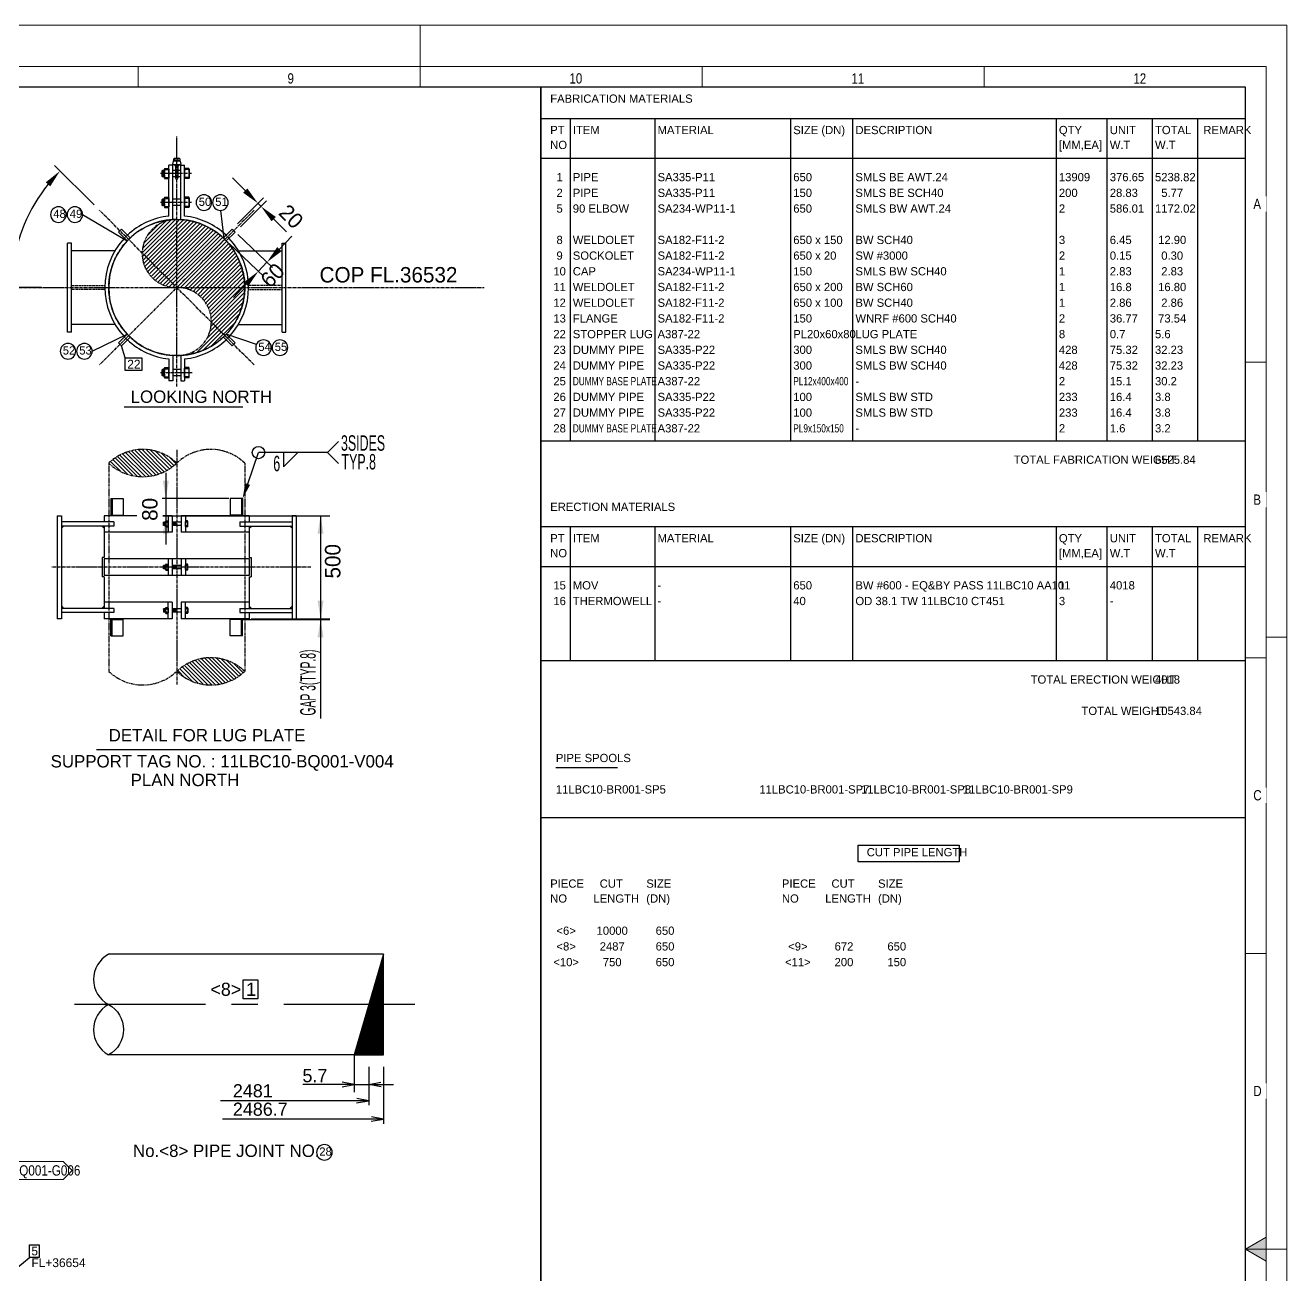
# Model space of a CAD drawing. Extents: x 0 to 846, y 0 to 594.
# Drawn here: x 534.9 to 841, y 290.8 to 594 of the extents above; entities that cross this region are included whole.
import ezdxf
from ezdxf.enums import TextEntityAlignment as Align

# ---------------------------------------------------------------- set-up
doc = ezdxf.new("R2010")
doc.units = 0
doc.header["$MEASUREMENT"] = 0
for name, pattern in [('CENTER', [50.8, 31.75, -6.35, 6.35, -6.35]), ('CENTER2', [1.125, 0.75, -0.125, 0.125, -0.125]), ('HIDDEN', [0.375, 0.25, -0.125]), ('PHANTOM2', [1.25, 0.625, -0.125, 0.125, -0.125, 0.125, -0.125])]:
    doc.linetypes.add(name, pattern=pattern)
doc.layers.get('0').update_dxf_attribs({"linetype": 'CONTINUOUS'})
for name, color, linetype in [('1. continuous', 3, 'CONTINUOUS'), ('2. Hidden', 2, 'HIDDEN'), ('3. phantom', 6, 'PHANTOM2'), ('5. text', 2, 'CONTINUOUS'), ('7. center', 1, 'CENTER2'), ('dimension', 7, 'CONTINUOUS'), ('GT_1', 7, 'CONTINUOUS'), ('Revision', 6, 'CONTINUOUS')]:
    doc.layers.add(name, color=color, linetype=linetype)
for name, color, linetype, lineweight in [('4', 4, 'CONTINUOUS', 9), ('G-ANNO-BRDR', 3, 'CONTINUOUS', 0), ('G-ANNO-TTLB', 7, 'CONTINUOUS', 0)]:
    doc.layers.add(name, color=color, linetype=linetype, lineweight=lineweight)
doc.styles.add('HTX1', font='O8116901', dxfattribs={"width": 1.02})
doc.styles.add('Style-Arial', font='arial.ttf')

# ---------------------------------------------------------------- blocks, each defined once
blk = doc.blocks.new('*U8')
at = {"layer": 'G-ANNO-TTLB', "color": 7, "lineweight": 13, "ltscale": 0.172512}
blk.add_line((0.01, 0), (0, 0), dxfattribs=at)
at = {"layer": 'G-ANNO-TTLB', "color": 7, "lineweight": 13, "ltscale": 0.172512, "extrusion": (0, 0, -1), "flags": 128}
blk.add_lwpolyline([(-0.005, 0.00289), (-0.01, 0), (-0.005, -0.00289), (-0.005, 0.00289)], dxfattribs=at)
at = {"layer": 'G-ANNO-TTLB', "color": 7, "lineweight": 13, "ltscale": 0.172512, "extrusion": (0, 0, -1)}
blk.add_solid([(-0.005, 0.00289), (-0.01, 0), (-0.005, -0.00289)], dxfattribs=at)
blk = doc.blocks.new('*U7')
at = {"layer": 'G-ANNO-TTLB', "color": 7, "lineweight": 13, "ltscale": 0.172512}
for p, q in [((-0.005, 0.287), (0, 0.287)), ((-0.005, 0.21525), (0, 0.21525)), ((0.005, 0.1485), (0, 0.1485)), ((-0.005, 0.1435), (0, 0.1435)), ((-0.005, 0.07175), (0, 0.07175)), ((-0.005, 0), (0, 0)), ((-0.005, -0.07175), (0, -0.07175)), ((-0.005, -0.1435), (0, -0.1435)), ((0, -0.1485), (0.005, -0.1485)), ((-0.005, -0.21525), (0, -0.21525)), ((-0.005, -0.287), (0, -0.287))]:
    blk.add_line(p, q, dxfattribs=at)
at = {"layer": 'G-ANNO-TTLB', "color": 7, "lineweight": 13, "ltscale": 0.172512, "extrusion": (0, 0, -1)}
blk.add_blockref('*U8', (-0.005, 0), dxfattribs=at)
at = {"layer": 'G-ANNO-TTLB', "color": 7, "lineweight": 13, "char_height": 0.0025, "attachment_point": 4, "line_spacing_factor": 0.6, "style": 'Style-Arial', "bg_fill": 3, "box_fill_scale": 1.25, "bg_fill_color": 7, "bg_fill_transparency": 0}
for s, insert in [('\\H1x;\\W0.8;A', (-0.00311, 0.25363)), ('\\H1x;\\W0.8;B', (-0.00312, 0.18188)), ('\\H1x;\\W0.8;C', (-0.00311, 0.11013)), ('\\H1x;\\W0.8;D', (-0.00311, 0.03838)), ('\\H1x;\\W0.8;E', (-0.00311, -0.03337)), ('\\H1x;\\W0.8;F', (-0.00312, -0.10512)), ('\\H1x;\\W0.8;G', (-0.00311, -0.17687)), ('\\H1x;\\W0.8;H', (-0.00311, -0.24862))]:
    blk.add_mtext(s, dxfattribs=dict(at, insert=insert))
blk = doc.blocks.new('*U11')
at = {"layer": 'G-ANNO-TTLB', "color": 7, "lineweight": 13, "ltscale": 0.172512}
for p, q in [((0.13683, 0.0025), (0.13683, -0.0025)), ((0.20524, 0.0025), (0.20524, -0.0025)), ((0.27366, 0.0025), (0.27366, -0.0025)), ((0.34208, 0.0025), (0.34208, -0.0025)), ((0.41049, 0.0025), (0.41049, -0.0025))]:
    blk.add_line(p, q, dxfattribs=at)
at = {"layer": 'G-ANNO-TTLB', "color": 7, "lineweight": 13, "extrusion": (0, 0, -1), "char_height": 0.0025, "attachment_point": 4, "text_direction": (1, 0, 0), "line_spacing_factor": 0.6, "style": 'Style-Arial', "bg_fill": 3, "box_fill_scale": 1.25, "bg_fill_color": 7, "bg_fill_transparency": 0}
for s, insert in [('\\H1x;\\W0.8;9', (0.17305, 0.00042)), ('\\H1x;\\W0.8;10', (0.24146, 0.00042)), ('\\H1x;\\W0.8;11', (0.30988, 0.00042)), ('\\H1x;\\W0.8;12', (0.37829, 0.00042))]:
    blk.add_mtext(s, dxfattribs=dict(at, insert=insert))
blk = doc.blocks.new('*U9')
at = {"layer": 'G-ANNO-TTLB', "color": 7, "lineweight": 13, "ltscale": 0.172512}
blk.add_blockref('*U11', (0, 0.00476), dxfattribs=at)
blk.add_line((0.20525, 0.00226), (0.20525, -0.00774), dxfattribs=at)
blk = doc.blocks.new('FERFWEFSFSFSDFDS')
at = {"layer": 'G-ANNO-BRDR', "color": 3, "lineweight": 13, "ltscale": 0.172512, "flags": 128}
blk.add_lwpolyline([(0, 594), (841, 594), (841, 0), (0, 0)], close=True, dxfattribs=at)
at = {"layer": 'G-ANNO-TTLB', "color": 7, "lineweight": 13, "ltscale": 0.172512, "flags": 128}
blk.add_lwpolyline([(841, 584), (841, 594), (831, 594)], dxfattribs=at)
for points in [[(15, 584), (836, 584), (836, 10), (15, 10)], [(831, 15), (20, 15), (20, 579), (831, 579)]]:
    blk.add_lwpolyline(points, close=True, dxfattribs=at)
at = {"layer": 'G-ANNO-TTLB', "color": 7, "lineweight": 13, "ltscale": 0.172512, "xscale": 999.9999989091542, "yscale": 999.9999989091542, "zscale": 999.9999989091542}
blk.add_blockref('*U7', (836, 297), dxfattribs=at)
at = {"layer": 'G-ANNO-TTLB', "color": 7, "lineweight": 13, "ltscale": 0.172512, "extrusion": (0, 0, -1), "xscale": 999.9999989091542, "yscale": 999.9999989091542, "zscale": 999.9999989091542, "rotation": 180}
blk.add_blockref('*U9', (-425.5, 586.26), dxfattribs=at)

msp = doc.modelspace()

# ---------------------------------------------------------------- linework, layer by layer
at = {"layer": 'GT_1', "flags": 128}
for points in [[(20, 15), (831, 15), (831, 15), (660, 15), (660, 579), (20, 579), (20, 15)], [(831, 15), (831, 579), (660, 579), (660, 15), (831, 15)]]:
    msp.add_lwpolyline(points, dxfattribs=at)

# ---------------------------------------------------------------- next in the draw order: block references
msp.add_blockref('FERFWEFSFSFSDFDS', (0, 0))

# ---------------------------------------------------------------- next in the draw order: hatches: boundary and pattern name
at = {"linetype": 'Continuous'}
h = msp.add_hatch(dxfattribs=at)
h.set_pattern_fill('ANSI31', color=256, scale=0.75)
h.set_pattern_definition([(45, (365.01838, 216.593), (-0.06629126, 0.06629126), [])])
h.paths.add_polyline_path([(621.83, 356.36), (618.29, 356.36), (614.76, 344.17), (621.83, 344.17)])
h.paths.add_polyline_path([(621.83, 368.55), (618.29, 356.36), (621.83, 356.36)])

# ---------------------------------------------------------------- next in the draw order: linework, layer by layer
at = {"color": 4}
for p, q in [((551.6, 550.42), (542.03, 559.99)), ((588.3, 553.86), (585.2, 556.96)), ((586.44, 545.82), (592.72, 552.09)), ((587.15, 545.11), (593.42, 551.39)), ((592.1, 550.06), (591.39, 550.77)), ((595.19, 546.97), (598.28, 543.87)), ((586.48, 543.2), (594.91, 535.19)), ((596.57, 539.65), (599.58, 542.82)), ((584.41, 541.02), (592.84, 533.01)), ((593.55, 536.48), (591.48, 534.3)), ((538.82, 530.35), (529.75, 530.35)), ((588.47, 531.13), (585.45, 527.96))]:
    msp.add_line(p, q, dxfattribs=at)
at = {"linetype": 'Continuous'}
for p, q in [((558.9, 501.42), (587.72, 501.42)), ((552.18, 418.21), (599.47, 418.21)), ((614.76, 344.17), (614.76, 335.09)), ((618.29, 341.22), (618.29, 331.92)), ((621.83, 341.22), (621.83, 327.45)), ((614.76, 336.93), (602.29, 336.93)), ((614.76, 336.93), (624.28, 336.93)), ((618.29, 333.02), (582.25, 333.02)), ((621.83, 328.55), (582.79, 328.55))]:
    msp.add_line(p, q, dxfattribs=at)
at = {"color": 3, "linetype": 'Continuous'}
for p, q in [((621.83, 368.55), (555.13, 368.55)), ((621.83, 368.55), (614.76, 344.17)), ((621.83, 344.17), (621.83, 368.55)), ((614.76, 344.17), (555.13, 344.17)), ((614.76, 344.17), (621.83, 344.17))]:
    msp.add_line(p, q, dxfattribs=at)
at = {"color": 1, "linetype": 'CENTER'}
msp.add_line((629.44, 356.36), (546.9, 356.36), dxfattribs=at)
at = {"color": 3, "linetype": 'Continuous', "flags": 128}
msp.add_lwpolyline([(555.13, 368.55, 0.596571), (555.13, 356.36, -0.596571), (555.13, 344.17, -1.676246)], format="xyb", dxfattribs=at)
at = {"color": 4}
msp.add_arc((571.68, 530.34), 40.05, 141.2621, 173.7339, dxfattribs=at)
at = {"color": 3, "linetype": 'Continuous'}
msp.add_arc((558.42, 350.26), 6.93, 118.3618, 241.6382, dxfattribs=at)
at = {"color": 4}
for points in [[(539.9, 555.89), (540.98, 554.92), (543.36, 558.66)], [(588.81, 554.38), (587.78, 553.35), (591.39, 550.77)], [(595.71, 547.48), (594.67, 546.45), (592.1, 550.06)], [(596.04, 540.16), (597.09, 539.15), (593.55, 536.48)], [(587.94, 531.63), (589, 530.63), (591.48, 534.3)]]:
    msp.add_solid(points, dxfattribs=at)
at = {"layer": '1. continuous'}
for p, q in [((570.8, 560.98), (570.67, 560.31)), ((570.73, 560.24), (572.62, 560.24)), ((570.91, 561.06), (572.44, 561.06)), ((570.96, 561.06), (570.96, 561.61)), ((572.39, 561.06), (570.96, 561.06)), ((571.14, 561.71), (572.21, 561.71)), ((571.19, 560.24), (571.19, 559.97)), ((571.32, 561.06), (571.32, 561.61)), ((571.38, 560.24), (571.38, 556.95)), ((571.96, 560.24), (571.96, 556.95)), ((572.03, 561.06), (572.03, 561.61)), ((572.15, 560.24), (572.15, 559.97)), ((572.39, 561.61), (572.39, 561.06)), ((572.54, 560.98), (572.67, 560.31)), ((568.15, 558.72), (568.19, 558.77)), ((568.15, 557.29), (568.15, 558.72)), ((568.15, 557.29), (568.19, 557.24)), ((568.66, 558.77), (568.19, 558.77)), ((568.19, 558.77), (568.19, 557.24)), ((568.66, 557.24), (568.19, 557.24)), ((568.31, 558.7), (568.31, 557.31)), ((568.42, 558.77), (568.42, 557.24)), ((568.54, 558.7), (568.54, 557.31)), ((568.66, 559.11), (568.66, 556.91)), ((568.71, 559.24), (569.72, 559.24)), ((568.71, 558.98), (569.72, 558.98)), ((569.77, 547.68), (569.77, 560.03)), ((570.7, 560.03), (569.77, 560.03)), ((569.77, 559.11), (569.77, 556.91)), ((570.7, 546.83), (570.7, 560.03)), ((571.38, 558.77), (570.7, 558.77)), ((571.38, 557.24), (570.7, 557.24)), ((571.19, 559.97), (571.28, 559.87)), ((571.38, 559.97), (571.19, 559.97)), ((571.38, 559.87), (571.28, 559.87)), ((571.67, 557.24), (571.67, 557.24)), ((572.15, 559.97), (571.96, 559.97)), ((572.07, 559.87), (571.96, 559.87)), ((572.65, 558.77), (571.96, 558.77)), ((572.65, 557.24), (571.96, 557.24)), ((572.15, 559.97), (572.07, 559.87)), ((572.65, 546.83), (572.65, 560.03)), ((572.65, 560.03), (573.58, 560.03)), ((573.58, 547.68), (573.58, 560.03)), ((573.58, 559.11), (573.58, 556.91)), ((574.64, 559.24), (573.63, 559.24)), ((574.64, 558.98), (573.63, 558.98)), ((574.69, 559.11), (574.69, 556.91)), ((568.71, 557.04), (569.72, 557.04)), ((568.71, 556.77), (569.72, 556.77)), ((574.64, 557.04), (573.63, 557.04)), ((574.64, 556.77), (573.63, 556.77)), ((568.15, 551.72), (568.19, 551.77)), ((568.15, 550.29), (568.15, 551.72)), ((568.66, 551.77), (568.19, 551.77)), ((568.19, 551.77), (568.19, 550.24)), ((568.31, 551.7), (568.31, 550.31)), ((568.42, 551.77), (568.42, 550.24)), ((568.54, 551.7), (568.54, 550.31)), ((568.66, 552.11), (568.66, 549.91)), ((568.71, 552.24), (569.72, 552.24)), ((568.71, 551.98), (569.72, 551.98)), ((569.77, 552.11), (569.77, 549.91)), ((572.65, 551.77), (570.7, 551.77)), ((573.58, 552.11), (573.58, 549.91)), ((574.64, 552.24), (573.63, 552.24)), ((574.64, 551.98), (573.63, 551.98)), ((574.69, 552.11), (574.69, 549.91)), ((568.15, 550.29), (568.19, 550.24)), ((568.66, 550.24), (568.19, 550.24)), ((568.71, 550.04), (569.72, 550.04)), ((568.71, 549.77), (569.72, 549.77)), ((572.65, 550.24), (570.7, 550.24)), ((574.64, 550.04), (573.63, 550.04)), ((574.64, 549.77), (573.63, 549.77)), ((557.52, 543.79), (558.23, 544.5)), ((557.52, 543.79), (559.65, 541.67)), ((558.23, 544.5), (560.35, 542.37)), ((560.35, 542.37), (559.65, 541.67)), ((585.12, 544.5), (583, 542.37)), ((583, 542.37), (583.7, 541.67)), ((585.82, 543.79), (583.7, 541.67)), ((585.82, 543.79), (585.12, 544.5)), ((546.1, 541.14), (545.17, 541.14)), ((545.17, 519.55), (545.17, 541.14)), ((546.1, 519.55), (546.1, 541.14)), ((556.7, 539.28), (546.1, 539.28)), ((586.65, 539.28), (597.25, 539.28)), ((597.25, 541.14), (598.17, 541.14)), ((597.25, 519.55), (597.25, 541.14)), ((598.17, 519.55), (598.17, 541.14)), ((556.7, 521.41), (546.1, 521.41)), ((586.65, 521.41), (597.25, 521.41)), ((546.1, 519.55), (545.17, 519.55)), ((557.52, 516.9), (559.65, 519.03)), ((558.23, 516.2), (560.35, 518.32)), ((560.35, 518.32), (559.65, 519.03)), ((585.12, 516.2), (583, 518.32)), ((585.82, 516.9), (583.7, 519.03)), ((597.25, 519.55), (598.17, 519.55)), ((557.52, 516.9), (558.23, 516.2)), ((585.82, 516.9), (585.12, 516.2)), ((569.77, 513.01), (569.77, 507.67)), ((570.7, 513.86), (570.7, 507.67)), ((572.65, 513.86), (572.65, 507.67)), ((573.58, 513.01), (573.58, 507.67)), ((568.15, 510.4), (568.19, 510.45)), ((568.15, 508.97), (568.15, 510.4)), ((568.15, 508.97), (568.19, 508.92)), ((568.66, 510.45), (568.19, 510.45)), ((568.19, 510.45), (568.19, 508.92)), ((568.66, 508.92), (568.19, 508.92)), ((568.31, 510.38), (568.31, 508.99)), ((568.42, 510.45), (568.42, 508.92)), ((568.54, 510.38), (568.54, 508.99)), ((568.66, 508.58), (568.66, 510.79)), ((568.71, 510.92), (569.72, 510.92)), ((568.71, 510.66), (569.72, 510.66)), ((568.71, 508.71), (569.72, 508.71)), ((568.71, 508.45), (569.72, 508.45)), ((569.77, 508.58), (569.77, 510.79)), ((572.65, 510.45), (570.7, 510.45)), ((572.65, 508.92), (570.7, 508.92)), ((573.58, 508.58), (573.58, 510.79)), ((574.64, 510.92), (573.63, 510.92)), ((574.64, 510.66), (573.63, 510.66)), ((574.64, 508.71), (573.63, 508.71)), ((574.64, 508.45), (573.63, 508.45)), ((574.69, 508.58), (574.69, 510.79)), ((570.7, 507.67), (569.77, 507.67)), ((572.65, 507.67), (573.58, 507.67)), ((555.7, 479.13), (555.7, 475.13)), ((555.7, 479.13), (558.7, 479.13)), ((556, 479.13), (556, 475.13)), ((558.7, 479.13), (558.7, 475.13)), ((584.65, 479.13), (584.65, 475.13)), ((587.65, 479.13), (584.65, 479.13)), ((587.35, 479.13), (587.35, 475.13)), ((587.65, 479.13), (587.65, 475.13)), ((542.67, 474.98), (543.67, 474.98)), ((542.67, 474.98), (542.67, 449.98)), ((543.67, 474.98), (543.67, 449.98)), ((554.08, 474.98), (554.08, 473.48)), ((562.01, 474.98), (554.08, 474.98)), ((555.7, 475.13), (558.7, 475.13)), ((570.57, 474.98), (568.26, 474.98)), ((569.57, 474.98), (569.57, 470.98)), ((570.57, 474.98), (570.57, 470.98)), ((589.27, 474.98), (572.77, 474.98)), ((572.77, 474.98), (572.77, 470.98)), ((573.77, 474.98), (573.77, 470.98)), ((587.65, 475.13), (584.65, 475.13)), ((589.27, 474.98), (589.27, 473.48)), ((600.67, 474.98), (599.67, 474.98)), ((599.67, 474.98), (599.67, 449.98)), ((600.67, 474.98), (600.67, 449.98)), ((556.41, 473.48), (543.67, 473.48)), ((556.41, 472.48), (543.67, 472.48)), ((543.67, 471.93), (544.22, 472.48)), ((554.08, 471.93), (553.53, 472.48)), ((554.08, 472.48), (554.08, 470.98)), ((556.41, 473.48), (556.41, 472.48)), ((568.42, 473.33), (568.47, 473.38)), ((568.42, 472.63), (568.42, 473.33)), ((568.42, 472.63), (568.47, 472.58)), ((568.97, 473.38), (568.47, 473.38)), ((568.47, 472.58), (568.47, 473.38)), ((568.97, 472.58), (568.47, 472.58)), ((568.6, 472.66), (568.6, 473.31)), ((568.72, 472.58), (568.72, 473.38)), ((568.85, 472.66), (568.85, 473.31)), ((568.97, 472.4), (568.97, 473.56)), ((569.03, 473.7), (569.52, 473.7)), ((569.03, 473.42), (569.52, 473.42)), ((569.03, 472.54), (569.52, 472.54)), ((569.03, 472.26), (569.52, 472.26)), ((569.57, 472.4), (569.57, 473.56)), ((572.77, 473.38), (570.57, 473.38)), ((572.77, 472.58), (570.57, 472.58)), ((570.67, 472.58), (570.67, 473.38)), ((570.8, 472.66), (570.8, 473.31)), ((570.92, 472.58), (570.92, 473.38)), ((571.05, 472.66), (571.05, 473.31)), ((571.17, 472.58), (571.17, 473.38)), ((571.3, 472.66), (571.3, 473.31)), ((571.42, 472.58), (571.42, 473.38)), ((571.55, 472.66), (571.55, 473.31)), ((573.77, 472.4), (573.77, 473.56)), ((574.32, 473.7), (573.83, 473.7)), ((574.32, 473.42), (573.83, 473.42)), ((574.32, 472.54), (573.83, 472.54)), ((574.32, 472.26), (573.83, 472.26)), ((574.37, 472.4), (574.37, 473.56)), ((586.94, 473.48), (599.67, 473.48)), ((586.94, 473.48), (586.94, 472.48)), ((586.94, 472.48), (599.67, 472.48)), ((589.27, 472.48), (589.27, 470.98)), ((589.27, 471.93), (589.82, 472.48)), ((599.67, 471.93), (599.12, 472.48)), ((570.57, 470.98), (554.08, 470.98)), ((554.08, 470.98), (554.08, 464.8)), ((589.27, 470.98), (572.77, 470.98)), ((589.27, 470.98), (589.27, 464.8)), ((554.08, 464.8), (553.59, 464.8)), ((553.59, 464.8), (553.59, 460.16)), ((554.09, 464.48), (554.08, 460.48)), ((568.76, 464.48), (554.09, 464.48)), ((568.43, 462.83), (568.48, 462.88)), ((568.43, 462.13), (568.43, 462.83)), ((568.98, 462.88), (568.48, 462.88)), ((568.48, 462.08), (568.48, 462.88)), ((568.6, 462.16), (568.6, 462.81)), ((568.73, 462.08), (568.73, 462.88)), ((571.67, 464.48), (568.76, 464.48)), ((568.85, 462.16), (568.85, 462.81)), ((568.98, 461.9), (568.98, 463.06)), ((569.03, 463.2), (569.52, 463.2)), ((569.03, 462.92), (569.52, 462.92)), ((569.58, 464.48), (569.58, 460.48)), ((569.58, 461.9), (569.58, 463.06)), ((570.58, 464.48), (570.58, 460.48)), ((572.78, 462.88), (570.58, 462.88)), ((570.68, 462.08), (570.68, 462.88)), ((570.8, 462.16), (570.8, 462.81)), ((570.93, 462.08), (570.93, 462.88)), ((571.05, 462.16), (571.05, 462.81)), ((571.18, 462.08), (571.18, 462.88)), ((571.3, 462.16), (571.3, 462.81)), ((571.43, 462.08), (571.43, 462.88)), ((571.55, 462.16), (571.55, 462.81)), ((589.27, 464.48), (571.67, 464.48)), ((572.78, 464.48), (572.78, 460.48)), ((573.78, 464.48), (573.78, 460.48)), ((573.78, 461.9), (573.78, 463.06)), ((574.32, 463.2), (573.83, 463.2)), ((574.32, 462.92), (573.83, 462.92)), ((574.38, 461.9), (574.38, 463.06)), ((589.27, 464.8), (589.76, 464.8)), ((589.27, 464.48), (589.27, 460.48)), ((589.76, 464.8), (589.76, 460.16)), ((554.08, 460.16), (553.59, 460.16)), ((568.76, 460.48), (554.08, 460.48)), ((554.08, 460.16), (554.08, 453.98)), ((568.43, 462.13), (568.48, 462.08)), ((568.98, 462.08), (568.48, 462.08)), ((571.67, 460.48), (568.76, 460.48)), ((569.03, 462.04), (569.52, 462.04)), ((569.03, 461.76), (569.52, 461.76)), ((572.78, 462.08), (570.58, 462.08)), ((584.06, 460.48), (571.67, 460.48)), ((574.32, 462.04), (573.83, 462.04)), ((574.32, 461.76), (573.83, 461.76)), ((589.27, 460.48), (584.06, 460.48)), ((589.26, 460.16), (589.76, 460.16)), ((589.27, 460.16), (589.27, 453.98)), ((600.67, 457.33), (600.67, 453.33)), ((543.67, 453.03), (544.22, 452.48)), ((554.08, 453.03), (553.53, 452.48)), ((554.08, 453.98), (554.08, 452.48)), ((568.76, 453.98), (554.08, 453.98)), ((570.57, 453.98), (568.76, 453.98)), ((569.57, 449.98), (569.57, 453.98)), ((570.57, 453.98), (570.57, 449.98)), ((572.77, 453.98), (572.77, 449.98)), ((584.06, 453.98), (572.77, 453.98)), ((573.77, 449.98), (573.77, 453.98)), ((589.27, 453.98), (584.06, 453.98)), ((589.27, 453.98), (589.27, 452.48)), ((589.27, 453.03), (589.82, 452.48)), ((599.67, 453.03), (599.12, 452.48)), ((543.67, 449.98), (542.67, 449.98)), ((556.41, 452.48), (543.67, 452.48)), ((556.41, 451.48), (543.67, 451.48)), ((554.08, 451.48), (554.08, 449.98)), ((568.76, 449.98), (554.08, 449.98)), ((556.41, 452.48), (556.41, 451.48)), ((568.42, 452.33), (568.47, 452.38)), ((568.42, 452.33), (568.42, 451.63)), ((568.42, 451.63), (568.47, 451.58)), ((568.97, 452.38), (568.47, 452.38)), ((568.47, 452.38), (568.47, 451.58)), ((568.97, 451.58), (568.47, 451.58)), ((568.6, 452.31), (568.6, 451.66)), ((568.72, 452.38), (568.72, 451.58)), ((570.57, 449.98), (568.76, 449.98)), ((568.85, 452.31), (568.85, 451.66)), ((568.97, 452.56), (568.97, 451.4)), ((569.03, 452.7), (569.52, 452.7)), ((569.03, 452.42), (569.52, 452.42)), ((569.03, 451.54), (569.52, 451.54)), ((569.03, 451.26), (569.52, 451.26)), ((569.57, 452.56), (569.57, 451.4)), ((572.77, 452.38), (570.57, 452.38)), ((572.77, 451.58), (570.57, 451.58)), ((570.67, 452.38), (570.67, 451.58)), ((570.8, 452.31), (570.8, 451.66)), ((570.92, 452.38), (570.92, 451.58)), ((571.05, 452.31), (571.05, 451.66)), ((571.17, 452.38), (571.17, 451.58)), ((571.3, 451.66), (571.3, 452.31)), ((571.42, 451.58), (571.42, 452.38)), ((571.55, 451.66), (571.55, 452.31)), ((584.06, 449.98), (572.77, 449.98)), ((573.77, 452.56), (573.77, 451.4)), ((574.32, 452.7), (573.83, 452.7)), ((574.32, 452.42), (573.83, 452.42)), ((574.32, 451.54), (573.83, 451.54)), ((574.32, 451.26), (573.83, 451.26)), ((574.37, 452.56), (574.37, 451.4)), ((589.27, 449.98), (584.06, 449.98)), ((586.94, 452.48), (599.67, 452.48)), ((586.94, 452.48), (586.94, 451.48)), ((586.94, 451.48), (599.67, 451.48)), ((589.27, 451.48), (589.27, 449.98)), ((599.67, 449.98), (600.67, 449.98)), ((555.7, 445.83), (555.7, 449.83)), ((555.7, 449.83), (558.7, 449.83)), ((556, 445.83), (556, 449.83)), ((558.7, 445.83), (558.7, 449.83)), ((587.65, 449.83), (584.65, 449.83)), ((584.65, 445.83), (584.65, 449.83)), ((587.35, 445.83), (587.35, 449.83)), ((587.65, 445.83), (587.65, 449.83)), ((555.7, 445.83), (558.7, 445.83)), ((587.65, 445.83), (584.65, 445.83))]:
    msp.add_line(p, q, dxfattribs=at)
for centre, radius, start, end in [((570.73, 560.3), 0.0604, 168.4328, 271.0525), ((570.91, 560.95), 0.109, 89.1208, 168.5926), ((571.14, 561.5), 0.207, 30, 150), ((571.67, 561.04), 0.671, 57.7958, 122.2042), ((572.21, 561.5), 0.207, 30, 150), ((572.44, 560.95), 0.109, 11.4074, 90.8792), ((572.62, 560.3), 0.0604, 268.9475, 11.5672), ((568.85, 559.11), 0.189, 136.3972, 223.6028), ((577.72, 558.01), 9.06, 173.8451, 186.1549), ((569.58, 559.11), 0.189, 316.3972, 43.6028), ((560.71, 558.01), 9.06, 353.8451, 6.1549), ((573.77, 559.11), 0.189, 136.3972, 223.6028), ((582.64, 558.01), 9.06, 173.8451, 186.1549), ((574.5, 559.11), 0.189, 316.3972, 43.6028), ((565.63, 558.01), 9.06, 353.8451, 6.1549), ((568.85, 556.91), 0.189, 136.3972, 223.6028), ((569.58, 556.91), 0.189, 316.3972, 43.6028), ((571.67, 556.95), 0.291, 180, 0), ((573.77, 556.91), 0.189, 136.3972, 223.6028), ((574.5, 556.91), 0.189, 316.3972, 43.6028), ((568.85, 552.11), 0.189, 136.3972, 223.6028), ((577.72, 551.01), 9.06, 173.8451, 186.1549), ((569.58, 552.11), 0.189, 316.3972, 43.6028), ((560.71, 551.01), 9.06, 353.8451, 6.1549), ((573.77, 552.11), 0.189, 136.3972, 223.6028), ((582.64, 551.01), 9.06, 173.8451, 186.1549), ((574.5, 552.11), 0.189, 316.3972, 43.6028), ((565.63, 551.01), 9.06, 353.8451, 6.1549), ((568.85, 549.91), 0.189, 136.3972, 223.6028), ((569.58, 549.91), 0.189, 316.3972, 43.6028), ((573.77, 549.91), 0.189, 136.3972, 223.6028), ((574.5, 549.91), 0.189, 316.3972, 43.6028), ((571.67, 530.35), 16.51, 93.3873, 266.6127), ((571.67, 530.35), 17.44, 96.2685, 133.3558), ((571.67, 530.35), 16.51, 273.3838, 86.6162), ((571.67, 530.35), 17.44, 46.6442, 83.7349), ((571.67, 530.35), 17.44, 136.6418, 223.3558), ((571.67, 530.35), 17.44, 316.6442, 43.3582), ((571.67, 530.35), 17.44, 226.6418, 263.7315), ((571.67, 530.35), 17.44, 276.2651, 313.3582), ((568.85, 510.79), 0.189, 136.3972, 223.6028), ((577.72, 509.69), 9.06, 173.8451, 186.1549), ((568.85, 508.58), 0.189, 136.3972, 223.6028), ((569.58, 510.79), 0.189, 316.3972, 43.6028), ((560.71, 509.69), 9.06, 353.8451, 6.1549), ((569.58, 508.58), 0.189, 316.3972, 43.6028), ((573.77, 510.79), 0.189, 136.3972, 223.6028), ((582.64, 509.69), 9.06, 173.8451, 186.1549), ((573.77, 508.58), 0.189, 136.3972, 223.6028), ((574.5, 510.79), 0.189, 316.3972, 43.6028), ((565.63, 509.69), 9.06, 353.8451, 6.1549), ((574.5, 508.58), 0.189, 316.3972, 43.6028), ((569.18, 473.56), 0.204, 136.3972, 223.6028), ((570.7, 472.98), 1.73, 165.3472, 194.6528), ((569.18, 472.4), 0.204, 136.3972, 223.6028), ((569.37, 473.56), 0.204, 316.3972, 43.6028), ((567.84, 472.98), 1.73, 345.3472, 14.6528), ((569.37, 472.4), 0.204, 316.3972, 43.6028), ((573.98, 473.56), 0.204, 136.3972, 223.6028), ((575.5, 472.98), 1.73, 165.3472, 194.6528), ((573.98, 472.4), 0.204, 136.3972, 223.6028), ((574.17, 473.56), 0.204, 316.3972, 43.6028), ((572.64, 472.98), 1.73, 345.3472, 14.6528), ((574.17, 472.4), 0.204, 316.3972, 43.6028), ((569.18, 463.06), 0.204, 136.3972, 223.6028), ((570.71, 462.48), 1.73, 165.3472, 194.6528), ((569.37, 463.06), 0.204, 316.3972, 43.6028), ((567.85, 462.48), 1.73, 345.3472, 14.6528), ((573.98, 463.06), 0.204, 136.3972, 223.6028), ((575.51, 462.48), 1.73, 165.3472, 194.6528), ((574.17, 463.06), 0.204, 316.3972, 43.6028), ((572.65, 462.48), 1.73, 345.3472, 14.6528), ((569.18, 461.9), 0.204, 136.3972, 223.6028), ((569.37, 461.9), 0.204, 316.3972, 43.6028), ((573.98, 461.9), 0.204, 136.3972, 223.6028), ((574.17, 461.9), 0.204, 316.3972, 43.6028), ((569.18, 452.56), 0.204, 136.3972, 223.6028), ((570.7, 451.98), 1.73, 165.3472, 194.6528), ((569.18, 451.4), 0.204, 136.3972, 223.6028), ((569.37, 452.56), 0.204, 316.3972, 43.6028), ((567.84, 451.98), 1.73, 345.3472, 14.6528), ((569.37, 451.4), 0.204, 316.3972, 43.6028), ((573.98, 452.56), 0.204, 136.3972, 223.6028), ((575.5, 451.98), 1.73, 165.3472, 194.6528), ((573.98, 451.4), 0.204, 136.3972, 223.6028), ((574.17, 452.56), 0.204, 316.3972, 43.6028), ((572.64, 451.98), 1.73, 345.3472, 14.6528), ((574.17, 451.4), 0.204, 316.3972, 43.6028)]:
    msp.add_arc(centre, radius, start, end, dxfattribs=at)
at = {"layer": '2. Hidden'}
for p, q in [((571.96, 558.77), (571.38, 558.77)), ((571.96, 557.24), (571.38, 557.24)), ((558.99, 542.31), (559.7, 543.02)), ((584.36, 542.31), (583.65, 543.02)), ((546.1, 530.81), (554.24, 530.81)), ((554.24, 529.88), (546.1, 529.88)), ((597.25, 530.81), (589.11, 530.81)), ((589.11, 529.88), (597.25, 529.88)), ((558.99, 518.38), (559.7, 517.67)), ((584.36, 518.38), (583.65, 517.67))]:
    msp.add_line(p, q, dxfattribs=at)
msp.add_arc((571.67, 556.95), 0.291, 0, 180, dxfattribs=at)
at = {"layer": '3. phantom', "linetype": 'Continuous'}
for p, q in [((563.28, 538.74), (571.4, 546.86)), ((563.32, 537.8), (571.67, 546.15)), ((563.37, 539.82), (570.32, 546.77)), ((563.45, 536.94), (571.67, 545.16)), ((563.67, 541.1), (569.04, 546.47)), ((564.49, 542.91), (567.23, 545.65)), ((571.67, 546.15), (572.37, 546.85)), ((571.67, 545.16), (573.29, 546.78)), ((571.67, 544.18), (574.17, 546.68)), ((571.67, 543.19), (575.01, 546.53)), ((571.67, 542.21), (575.81, 546.35)), ((571.67, 541.22), (576.58, 546.13)), ((571.67, 540.24), (577.32, 545.88)), ((571.67, 539.26), (578.03, 545.61)), ((571.67, 538.27), (578.71, 545.31)), ((571.67, 537.29), (579.37, 544.98)), ((563.65, 536.16), (571.67, 544.18)), ((563.91, 535.43), (571.67, 543.19)), ((564.23, 534.76), (571.67, 542.21)), ((571.67, 536.3), (580.01, 544.63)), ((571.67, 535.32), (580.62, 544.26)), ((571.67, 534.33), (581.21, 543.86)), ((571.67, 533.35), (581.77, 543.44)), ((571.67, 532.36), (582.32, 543.01)), ((571.67, 531.38), (582.84, 542.55)), ((571.67, 530.39), (583.35, 542.06)), ((564.59, 534.14), (571.67, 541.22)), ((565, 533.56), (571.67, 540.24)), ((565.45, 533.03), (571.67, 539.26)), ((572.61, 530.35), (583.83, 541.56)), ((573.6, 530.35), (584.29, 541.04)), ((574.58, 530.35), (584.73, 540.5)), ((575.57, 530.35), (585.15, 539.93)), ((576.55, 530.35), (585.55, 539.34)), ((577.54, 530.35), (585.93, 538.73)), ((565.94, 532.53), (571.67, 538.27)), ((566.47, 532.08), (571.67, 537.29)), ((567.05, 531.67), (571.67, 536.3)), ((578.52, 530.35), (586.28, 538.1)), ((579.51, 530.35), (586.61, 537.44)), ((580.49, 530.35), (586.91, 536.76)), ((581.48, 530.35), (587.19, 536.06)), ((567.67, 531.31), (571.67, 535.32)), ((568.34, 530.99), (571.67, 534.33)), ((569.06, 530.73), (571.67, 533.35)), ((582.46, 530.35), (587.44, 535.32)), ((583.45, 530.35), (587.66, 534.55)), ((584.43, 530.35), (587.84, 533.76)), ((585.42, 530.35), (587.99, 532.92)), ((569.84, 530.52), (571.67, 532.36)), ((570.69, 530.39), (571.67, 531.38)), ((571.63, 530.35), (571.67, 530.39)), ((572.58, 530.31), (572.61, 530.35)), ((573.44, 530.19), (573.6, 530.35)), ((574.23, 529.99), (574.58, 530.35)), ((574.95, 529.73), (575.57, 530.35)), ((575.62, 529.42), (576.55, 530.35)), ((576.25, 529.05), (577.54, 530.35)), ((576.83, 528.65), (578.52, 530.35)), ((577.36, 528.2), (579.51, 530.35)), ((577.86, 527.71), (580.49, 530.35)), ((578.31, 527.18), (581.48, 530.35)), ((578.72, 526.61), (582.46, 530.35)), ((579.09, 525.99), (583.45, 530.35)), ((579.41, 525.32), (584.43, 530.35)), ((579.68, 524.6), (585.42, 530.35)), ((579.88, 523.83), (586.4, 530.35)), ((580.02, 522.98), (587.39, 530.35)), ((580.07, 522.04), (588.18, 530.16)), ((586.4, 530.35), (588.1, 532.05)), ((587.39, 530.35), (588.17, 531.13)), ((578.98, 518), (587.8, 526.82)), ((579.72, 519.72), (588.02, 528.02)), ((579.99, 520.98), (588.14, 529.13)), ((576.53, 514.57), (587.45, 525.49)), ((578.08, 515.13), (586.89, 523.94)), ((580.06, 516.13), (585.89, 521.96)), ((575.2, 514.22), (575.9, 514.92)), ((571.86, 513.84), (571.86, 513.84)), ((572.89, 513.88), (572.92, 513.91)), ((574, 514), (574.18, 514.18)), ((558.55, 490.02), (564.1, 484.47)), ((559.23, 490.3), (564.98, 484.55)), ((559.95, 490.54), (565.8, 484.69)), ((560.7, 490.74), (566.57, 484.87)), ((561.5, 490.9), (567.3, 485.1)), ((562.35, 491.01), (568, 485.36)), ((563.26, 491.06), (568.66, 485.66)), ((564.25, 491.03), (569.29, 485.99)), ((565.33, 490.9), (569.88, 486.35)), ((566.55, 490.64), (570.45, 486.74)), ((568, 490.14), (570.99, 487.15)), ((555.62, 488.17), (558.07, 485.71)), ((556.15, 488.59), (559.7, 485.05)), ((556.7, 489), (561, 484.7)), ((557.29, 489.37), (562.14, 484.52)), ((557.9, 489.71), (563.16, 484.45)), ((570.06, 489.05), (571.51, 487.6)), ((572.41, 437.86), (575.52, 434.75)), ((572.96, 438.27), (576.94, 434.29)), ((573.53, 438.66), (578.14, 434.04)), ((574.13, 439.01), (579.21, 433.93)), ((574.76, 439.34), (580.19, 433.91)), ((575.43, 439.63), (581.09, 433.96)), ((576.12, 439.89), (581.94, 434.08)), ((576.86, 440.11), (582.73, 434.24)), ((577.64, 440.29), (583.48, 434.45)), ((578.47, 440.42), (584.19, 434.69)), ((579.35, 440.5), (584.87, 434.98)), ((580.3, 440.51), (585.51, 435.29)), ((581.33, 440.43), (586.12, 435.64)), ((582.48, 440.24), (586.71, 436.01)), ((583.81, 439.86), (587.26, 436.42)), ((585.49, 439.14), (587.79, 436.85)), ((571.9, 437.42), (573.59, 435.73))]:
    msp.add_line(p, q, dxfattribs=at)
at = {"layer": '3. phantom'}
for p, q in [((555.16, 487.75), (555.16, 437.21)), ((588.18, 487.75), (588.18, 437.21))]:
    msp.add_line(p, q, dxfattribs=at)
msp.add_circle((571.67, 530.35), 16.51, dxfattribs=at)
for centre, radius, start, end in [((571.54, 538.6), 8.26, 89.0523, 270.9477), ((571.81, 522.09), 8.26, 269.0523, 90.9477), ((563.42, 479.09), 11.97, 46.3972, 133.6028), ((579.93, 479.09), 11.97, 46.3972, 133.6028), ((563.42, 496.42), 11.97, 226.3972, 313.6028), ((579.93, 428.54), 11.97, 46.3972, 133.6028), ((563.42, 445.88), 11.97, 226.3972, 313.6028), ((579.93, 445.88), 11.97, 226.3972, 313.6028)]:
    msp.add_arc(centre, radius, start, end, dxfattribs=at)
at = {"layer": '4', "color": 4, "linetype": 'Continuous'}
msp.add_lwpolyline([(519.09, 313.93), (544.1, 313.93), (546.27, 316.1), (544.1, 318.27), (519.09, 318.27), (516.92, 316.1)], close=True, dxfattribs=at)
at = {"layer": '5. text'}
msp.add_lwpolyline([(588.88, 482.68), (591.51, 490.31)], dxfattribs=at)
msp.add_solid([(589.47, 482.47), (587.65, 479.13), (588.29, 482.88)], dxfattribs=at)
at = {"layer": '7. center'}
for p, q in [((571.67, 506.34), (571.67, 567.07)), ((575.27, 558.01), (567.74, 558.01)), ((575.27, 551.01), (567.74, 551.01)), ((590.42, 511.6), (552.93, 549.09)), ((590.42, 549.09), (552.93, 511.6)), ((526.69, 530.35), (646.29, 530.35)), ((575.38, 509.69), (567.56, 509.69)), ((571.67, 490.94), (571.67, 434.02)), ((604.23, 462.48), (541.33, 462.48))]:
    msp.add_line(p, q, dxfattribs=at)
at = {"layer": 'dimension', "color": 2}
for p, q in [((608.24, 490.31), (610.89, 492.96)), ((608.24, 490.31), (591.51, 490.31)), ((597.6, 490.31), (597.6, 486.87)), ((601.04, 490.31), (597.6, 486.87)), ((608.24, 490.31), (610.89, 487.66))]:
    msp.add_line(p, q, dxfattribs=at)
msp.add_circle((591.51, 490.31), 1.5, dxfattribs=at)
at = {"layer": 'GT_1'}
for p, q in [((548.84, 548.04), (559.65, 541.67)), ((582.26, 549.06), (583.12, 542.25)), ((551.16, 514.89), (559.65, 519.03)), ((590.99, 516.53), (583.7, 519.03)), ((559.17, 513.28), (558.23, 516.2))]:
    msp.add_line(p, q, dxfattribs=at)
at = {"layer": 'GT_1', "flags": 128}
for points in [[(660, 571.38), (831, 571.38)], [(667.09, 571.38), (667.09, 493.17)], [(687.66, 571.38), (687.66, 493.17)], [(720.57, 571.38), (720.57, 493.17)], [(735.66, 571.38), (735.66, 493.17)], [(785.03, 571.38), (785.03, 493.17)], [(797.37, 571.38), (797.37, 493.17)], [(808.34, 571.38), (808.34, 493.17)], [(819.31, 571.38), (819.31, 493.17)], [(660, 561.74), (831, 561.74)], [(559.17, 513.28), (563.17, 513.28), (563.17, 510.18), (559.17, 510.18), (559.17, 513.28)], [(660, 493.17), (831, 493.17)], [(660, 472.33), (831, 472.33)], [(667.09, 472.33), (667.09, 439.84)], [(687.66, 472.33), (687.66, 439.84)], [(720.57, 472.33), (720.57, 439.84)], [(735.66, 472.33), (735.66, 439.84)], [(785.03, 472.33), (785.03, 439.84)], [(797.37, 472.33), (797.37, 439.84)], [(808.34, 472.33), (808.34, 439.84)], [(819.31, 472.33), (819.31, 439.84)], [(660, 462.69), (831, 462.69)], [(660, 439.84), (831, 439.84)], [(678.62, 413.83), (663.66, 413.83)], [(660, 401.74), (831, 401.74)], [(737.03, 395.02), (761.54, 395.02), (761.54, 390.98), (737.03, 390.98), (737.03, 395.02)], [(587.78, 362.37), (591.38, 362.37), (591.38, 357.72), (587.78, 357.72), (587.78, 362.37)], [(611.77, 336.43), (614.76, 336.93), (611.84, 337.51)], [(621.29, 336.43), (618.29, 336.93), (621.22, 337.51)], [(615.3, 332.52), (618.29, 333.02), (615.37, 333.6)], [(618.83, 328.05), (621.83, 328.55), (618.9, 329.13)], [(535.91, 298.09), (538.31, 298.09), (538.31, 294.99), (535.91, 294.99), (535.91, 298.09)], [(532.11, 291.79), (535.91, 294.99)]]:
    msp.add_lwpolyline(points, dxfattribs=at)
for points in [[(576.38, 550.96, 1), (580.16, 550.96, 1), (576.38, 550.96)], [(580.37, 550.96, 1), (584.15, 550.96, 1), (580.37, 550.96)], [(541.07, 548.04, 1), (544.86, 548.04, 1), (541.07, 548.04)], [(545.06, 548.04, 1), (548.84, 548.04, 1), (545.06, 548.04)], [(590.83, 515.76, 1), (594.61, 515.76, 1), (590.83, 515.76)], [(594.82, 515.76, 1), (598.6, 515.76, 1), (594.82, 515.76)], [(543.39, 514.89, 1), (547.17, 514.89, 1), (543.39, 514.89)], [(547.38, 514.89, 1), (551.16, 514.89, 1), (547.38, 514.89)], [(605.61, 320.49, 1), (609.39, 320.49, 1), (605.61, 320.49)]]:
    msp.add_lwpolyline(points, format="xyb", dxfattribs=at)
at = {"layer": 'Revision', "color": 4}
for p, q in [((569.02, 485.36), (569.02, 468)), ((584.3, 479.13), (568.14, 479.13)), ((568.26, 474.98), (608.82, 474.98)), ((606.57, 474.98), (606.57, 425.75)), ((589.75, 449.98), (608.82, 449.98)), ((587.65, 449.83), (608.82, 449.83))]:
    msp.add_line(p, q, dxfattribs=at)
for points in [[(568.29, 483.51), (569.75, 483.51), (569.02, 479.13)], [(569.75, 470.61), (568.29, 470.61), (569.02, 474.98)], [(605.84, 470.61), (607.3, 470.61), (606.57, 474.98)], [(605.84, 454.36), (607.3, 454.36), (606.57, 449.98)], [(605.84, 445.46), (607.3, 445.46), (606.57, 449.83)]]:
    msp.add_solid(points, dxfattribs=at)

# ---------------------------------------------------------------- next in the draw order: texts
at = {"linetype": 'Continuous', "style": 'HTX1', "width": 0.85}
msp.add_text('11LBC10-BQ001-G006', height=2.5, dxfattribs=at).set_placement((518.76, 314.86))
at = {"color": 2, "char_height": 3.75, "attachment_point": 5}
for s, insert, rotation in [('20', (599.42, 547.57), 315), ('60', (594.92, 533.3), 46.467)]:
    msp.add_mtext(s, dxfattribs=dict(at, insert=insert, rotation=rotation))
at = {"color": 2, "insert": (623.05, 533.42), "char_height": 3.75, "attachment_point": 5}
msp.add_mtext('COP FL.36532', dxfattribs=at)
at = {"layer": 'dimension', "color": 4, "width": 0.6}
for s, p in [('3SIDES', (611.52, 490.75)), ('TYP.8', (611.65, 486.2))]:
    msp.add_text(s, height=3.75, dxfattribs=at).set_placement(p)
msp.add_text('6', height=3.75, dxfattribs=at).set_placement((595.93, 485.77), align=Align.CENTER)
at = {"layer": 'dimension', "color": 2, "width": 0.5}
msp.add_text('GAP 3(TYP.8)', height=3.75, rotation=90, dxfattribs=at).set_placement((605.37, 426.48))
at = {"layer": 'GT_1', "style": 'HTX1'}
for s, height, width, p in [('FABRICATION MATERIALS', 2, 1.02, (662.29, 575.19)), ('PT', 2, 1.02, (662.29, 567.57)), ('ITEM', 2, 1.02, (667.77, 567.57)), ('MATERIAL', 2, 1.02, (688.34, 567.57)), ('SIZE (DN)', 2, 1.02, (721.26, 567.57)), ('DESCRIPTION', 2, 1.02, (736.34, 567.57)), ('QTY', 2, 1.02, (785.71, 567.57)), ('UNIT', 2, 1.02, (798.06, 567.57)), ('TOTAL', 2, 1.02, (809.03, 567.57)), (' REMARK', 2, 1.02, (820, 567.57)), ('NO', 2, 1.02, (662.29, 563.95)), ('[MM,EA]', 2, 1.02, (785.71, 563.95)), ('W.T', 2, 1.02, (798.06, 563.95)), ('W.T', 2, 1.02, (809.03, 563.95)), ('  1', 2, 1.02, (662.29, 556.14)), ('PIPE', 2, 1.02, (667.77, 556.14)), ('SA335-P11', 2, 1.02, (688.34, 556.14)), ('650', 2, 1.02, (721.26, 556.14)), ('SMLS BE AWT.24', 2, 1.02, (736.34, 556.14)), ('13909', 2, 1.02, (785.71, 556.14)), ('376.65', 2, 1.02, (798.06, 556.14)), ('5238.82', 2, 1.02, (809.03, 556.14)), ('  2', 2, 1.02, (662.29, 552.33)), ('PIPE', 2, 1.02, (667.77, 552.33)), ('SA335-P11', 2, 1.02, (688.34, 552.33)), ('150', 2, 1.02, (721.26, 552.33)), ('SMLS BE SCH40', 2, 1.02, (736.34, 552.33)), ('200', 2, 1.02, (785.71, 552.33)), ('28.83', 2, 1.02, (798.06, 552.33)), ('  5.77', 2, 1.02, (809.03, 552.33)), ('50', 2, 1.02, (577.01, 550.16)), ('51', 2, 1.02, (581, 550.16)), ('48', 2, 1.02, (541.71, 547.24)), ('49', 2, 1.02, (545.7, 547.24)), ('  5', 2, 1.02, (662.29, 548.52)), ('90 ELBOW', 2, 1.02, (667.77, 548.52)), ('SA234-WP11-1', 2, 1.02, (688.34, 548.52)), ('650', 2, 1.02, (721.26, 548.52)), ('SMLS BW AWT.24', 2, 1.02, (736.34, 548.52)), ('2', 2, 1.02, (785.71, 548.52)), ('586.01', 2, 1.02, (798.06, 548.52)), ('1172.02', 2, 1.02, (809.03, 548.52)), ('  8', 2, 1.02, (662.29, 540.9)), ('WELDOLET', 2, 1.02, (667.77, 540.9)), ('SA182-F11-2', 2, 1.02, (688.34, 540.9)), ('650 x 150', 2, 1.02, (721.26, 540.9)), ('BW SCH40', 2, 1.02, (736.34, 540.9)), ('3', 2, 1.02, (785.71, 540.9)), ('6.45', 2, 1.02, (798.06, 540.9)), (' 12.90', 2, 1.02, (809.03, 540.9)), ('  9', 2, 1.02, (662.29, 537.1)), ('SOCKOLET', 2, 1.02, (667.77, 537.1)), ('SA182-F11-2', 2, 1.02, (688.34, 537.1)), ('650 x 20', 2, 1.02, (721.26, 537.1)), ('SW #3000', 2, 1.02, (736.34, 537.1)), ('2', 2, 1.02, (785.71, 537.1)), ('0.15', 2, 1.02, (798.06, 537.1)), ('  0.30', 2, 1.02, (809.03, 537.1)), (' 10', 2, 1.02, (662.29, 533.29)), ('CAP', 2, 1.02, (667.77, 533.29)), ('SA234-WP11-1', 2, 1.02, (688.34, 533.29)), ('150', 2, 1.02, (721.26, 533.29)), ('SMLS BW SCH40', 2, 1.02, (736.34, 533.29)), ('1', 2, 1.02, (785.71, 533.29)), ('2.83', 2, 1.02, (798.06, 533.29)), ('  2.83', 2, 1.02, (809.03, 533.29)), (' 11', 2, 1.02, (662.29, 529.48)), ('WELDOLET', 2, 1.02, (667.77, 529.48)), ('SA182-F11-2', 2, 1.02, (688.34, 529.48)), ('650 x 200', 2, 1.02, (721.26, 529.48)), ('BW SCH60', 2, 1.02, (736.34, 529.48)), ('1', 2, 1.02, (785.71, 529.48)), ('16.8', 2, 1.02, (798.06, 529.48)), (' 16.80', 2, 1.02, (809.03, 529.48)), (' 12', 2, 1.02, (662.29, 525.67)), ('WELDOLET', 2, 1.02, (667.77, 525.67)), ('SA182-F11-2', 2, 1.02, (688.34, 525.67)), ('650 x 100', 2, 1.02, (721.26, 525.67)), ('BW SCH40', 2, 1.02, (736.34, 525.67)), ('1', 2, 1.02, (785.71, 525.67)), ('2.86', 2, 1.02, (798.06, 525.67)), ('  2.86', 2, 1.02, (809.03, 525.67)), (' 13', 2, 1.02, (662.29, 521.86)), ('FLANGE', 2, 1.02, (667.77, 521.86)), ('SA182-F11-2', 2, 1.02, (688.34, 521.86)), ('150', 2, 1.02, (721.26, 521.86)), ('WNRF #600 SCH40', 2, 1.02, (736.34, 521.86)), ('2', 2, 1.02, (785.71, 521.86)), ('36.77', 2, 1.02, (798.06, 521.86)), (' 73.54', 2, 1.02, (809.03, 521.86)), (' 22', 2, 1.02, (662.29, 518.05)), ('STOPPER LUG', 2, 1.02, (667.77, 518.05)), ('A387-22', 2, 1.02, (688.34, 518.05)), ('PL20x60x80', 2, 1.02, (721.26, 518.05)), ('LUG PLATE', 2, 1.02, (736.34, 518.05)), ('8', 2, 1.02, (785.71, 518.05)), ('0.7', 2, 1.02, (798.06, 518.05)), ('5.6', 2, 1.02, (809.03, 518.05)), ('52', 2, 1.02, (544.02, 514.09)), ('53', 2, 1.02, (548.01, 514.09)), ('54', 2, 1.02, (591.46, 514.96)), ('55', 2, 1.02, (595.45, 514.96)), (' 23', 2, 1.02, (662.29, 514.24)), ('DUMMY PIPE', 2, 1.02, (667.77, 514.24)), ('SA335-P22', 2, 1.02, (688.34, 514.24)), ('300', 2, 1.02, (721.26, 514.24)), ('SMLS BW SCH40', 2, 1.02, (736.34, 514.24)), ('428', 2, 1.02, (785.71, 514.24)), ('75.32', 2, 1.02, (798.06, 514.24)), ('32.23', 2, 1.02, (809.03, 514.24)), ('22', 2.125, 1.02, (559.67, 510.68)), (' 24', 2, 1.02, (662.29, 510.43)), ('DUMMY PIPE', 2, 1.02, (667.77, 510.43)), ('SA335-P22', 2, 1.02, (688.34, 510.43)), ('300', 2, 1.02, (721.26, 510.43)), ('SMLS BW SCH40', 2, 1.02, (736.34, 510.43)), ('428', 2, 1.02, (785.71, 510.43)), ('75.32', 2, 1.02, (798.06, 510.43)), ('32.23', 2, 1.02, (809.03, 510.43)), (' 25', 2, 1.02, (662.29, 506.62)), ('DUMMY BASE PLATE', 2, 0.75, (667.77, 506.62)), ('A387-22', 2, 1.02, (688.34, 506.62)), ('PL12x400x400', 2, 0.75, (721.26, 506.62)), ('2', 2, 1.02, (785.71, 506.62)), ('15.1', 2, 1.02, (798.06, 506.62)), ('30.2', 2, 1.02, (809.03, 506.62)), ('-', 2, 1.02, (736.34, 506.62)), (' 26', 2, 1.02, (662.29, 502.81)), ('DUMMY PIPE', 2, 1.02, (667.77, 502.81)), ('SA335-P22', 2, 1.02, (688.34, 502.81)), ('100', 2, 1.02, (721.26, 502.81)), ('SMLS BW STD', 2, 1.02, (736.34, 502.81)), ('233', 2, 1.02, (785.71, 502.81)), ('16.4', 2, 1.02, (798.06, 502.81)), ('3.8', 2, 1.02, (809.03, 502.81)), (' 27', 2, 1.02, (662.29, 499)), ('DUMMY PIPE', 2, 1.02, (667.77, 499)), ('SA335-P22', 2, 1.02, (688.34, 499)), ('100', 2, 1.02, (721.26, 499)), ('SMLS BW STD', 2, 1.02, (736.34, 499)), ('233', 2, 1.02, (785.71, 499)), ('16.4', 2, 1.02, (798.06, 499)), ('3.8', 2, 1.02, (809.03, 499)), (' 28', 2, 1.02, (662.29, 495.19)), ('DUMMY BASE PLATE', 2, 0.75, (667.77, 495.19)), ('A387-22', 2, 1.02, (688.34, 495.19)), ('PL9x150x150', 2, 0.75, (721.26, 495.19)), ('-', 2, 1.02, (736.34, 495.19)), ('2', 2, 1.02, (785.71, 495.19)), ('1.6', 2, 1.02, (798.06, 495.19)), ('3.2', 2, 1.02, (809.03, 495.19)), ('TOTAL FABRICATION WEIGHT', 2, 1.02, (774.74, 487.57)), ('6525.84', 2, 1.02, (809.03, 487.57)), ('ERECTION MATERIALS', 2, 1.02, (662.29, 476.14)), ('PT', 2, 1.02, (662.29, 468.52)), ('ITEM', 2, 1.02, (667.77, 468.52)), ('MATERIAL', 2, 1.02, (688.34, 468.52)), ('SIZE (DN)', 2, 1.02, (721.26, 468.52)), ('DESCRIPTION', 2, 1.02, (736.34, 468.52)), ('QTY', 2, 1.02, (785.71, 468.52)), ('UNIT', 2, 1.02, (798.06, 468.52)), ('TOTAL', 2, 1.02, (809.03, 468.52)), (' REMARK', 2, 1.02, (820, 468.52)), ('NO', 2, 1.02, (662.29, 464.9)), ('[MM,EA]', 2, 1.02, (785.71, 464.9)), ('W.T', 2, 1.02, (798.06, 464.9)), ('W.T', 2, 1.02, (809.03, 464.9)), (' 15', 2, 1.02, (662.29, 457.09)), ('MOV', 2, 1.02, (667.77, 457.09)), ('-', 2, 1.02, (688.34, 457.09)), ('650', 2, 1.02, (721.26, 457.09)), ('BW #600 - EQ&BY PASS 11LBC10 AA101', 2, 1.02, (736.34, 457.09)), ('1', 2, 1.02, (785.71, 457.09)), ('4018', 2, 1.02, (798.06, 457.09)), (' 16', 2, 1.02, (662.29, 453.28)), ('THERMOWELL', 2, 1.02, (667.77, 453.28)), ('-', 2, 1.02, (688.34, 453.28)), ('40', 2, 1.02, (721.26, 453.28)), ('OD 38.1 TW 11LBC10 CT451', 2, 1.02, (736.34, 453.28)), ('3', 2, 1.02, (785.71, 453.28)), ('-', 2, 1.02, (798.06, 453.28)), ('TOTAL ERECTION WEIGHT', 2, 1.02, (778.86, 434.23)), ('4018', 2, 1.02, (809.03, 434.23)), ('TOTAL WEIGHT', 2, 1.02, (791.2, 426.62)), ('10543.84', 2, 1.02, (809.03, 426.62)), ('PIPE SPOOLS', 2, 1.02, (663.66, 415.19)), ('11LBC10-BR001-SP5', 2, 1.02, (663.66, 407.57)), ('11LBC10-BR001-SP7', 2, 1.02, (713.03, 407.57)), ('11LBC10-BR001-SP8', 2, 1.02, (737.71, 407.57)), ('11LBC10-BR001-SP9', 2, 1.02, (762.4, 407.57)), ('CUT PIPE LENGTH', 2, 1.02, (739.09, 392.33)), ('PIECE', 2, 1.02, (662.29, 384.71)), ('     CUT', 2, 1.02, (670.51, 384.71)), ('SIZE', 2, 1.02, (685.6, 384.71)), ('PIECE', 2, 1.02, (718.51, 384.71)), ('     CUT', 2, 1.02, (726.74, 384.71)), ('SIZE', 2, 1.02, (741.83, 384.71)), ('NO', 2, 1.02, (662.29, 381.09)), ('   LENGTH', 2, 1.02, (670.51, 381.09)), ('(DN)', 2, 1.02, (685.6, 381.09)), ('NO', 2, 1.02, (718.51, 381.09)), ('   LENGTH', 2, 1.02, (726.74, 381.09)), ('(DN)', 2, 1.02, (741.83, 381.09)), ('  <6>', 2, 1.02, (662.29, 373.28)), ('    10000', 2, 1.02, (670.51, 373.28)), ('   650', 2, 1.02, (685.6, 373.28)), ('  <8>', 2, 1.02, (662.29, 369.47)), ('     2487', 2, 1.02, (670.51, 369.47)), ('   650', 2, 1.02, (685.6, 369.47)), ('  <9>', 2, 1.02, (718.51, 369.47)), ('      672', 2, 1.02, (726.74, 369.47)), ('   650', 2, 1.02, (741.83, 369.47)), (' <10>', 2, 1.02, (662.29, 365.66)), ('      750', 2, 1.02, (670.51, 365.66)), ('   650', 2, 1.02, (685.6, 365.66)), (' <11>', 2, 1.02, (718.51, 365.66)), ('      200', 2, 1.02, (726.74, 365.66)), ('   150', 2, 1.02, (741.83, 365.66)), ('<8>', 3.188, 1.02, (579.83, 358.47)), ('1', 3.19, 1.02, (588.5, 358.47)), ('5.7', 3.188, 1.02, (602.17, 337.52)), ('2481', 3.188, 1.02, (585.29, 333.84)), ('2486.7', 3.188, 1.02, (585.29, 329.37)), ('28', 2, 1.02, (606.26, 319.69)), ('5', 2.12, 1.02, (536.41, 295.49)), ('FL+36654', 2.125, 1.02, (536.41, 292.65))]:
    msp.add_text(s, height=height, dxfattribs=dict(at, width=width)).set_placement(p)
at = {"layer": 'GT_1', "color": 2, "style": 'HTX1', "width": 1.02}
for s, p in [('LOOKING NORTH', (560.48, 502.36)), ('DETAIL FOR LUG PLATE', (555.15, 420.22)), ('SUPPORT TAG NO. : 11LBC10-BQ001-V004', (541.07, 413.89)), ('PLAN NORTH', (560.48, 409.36)), ('No.<8> PIPE JOINT NO.', (561.06, 319.37))]:
    msp.add_text(s, height=3, dxfattribs=at).set_placement(p)
at = {"layer": 'Revision', "color": 2, "linetype": 'Continuous'}
for s, p in [('80', (567.01, 473.73)), ('500', (611.38, 459.74))]:
    msp.add_text(s, height=3.75, rotation=90, dxfattribs=at).set_placement(p)

doc.saveas('drawing.dxf')
